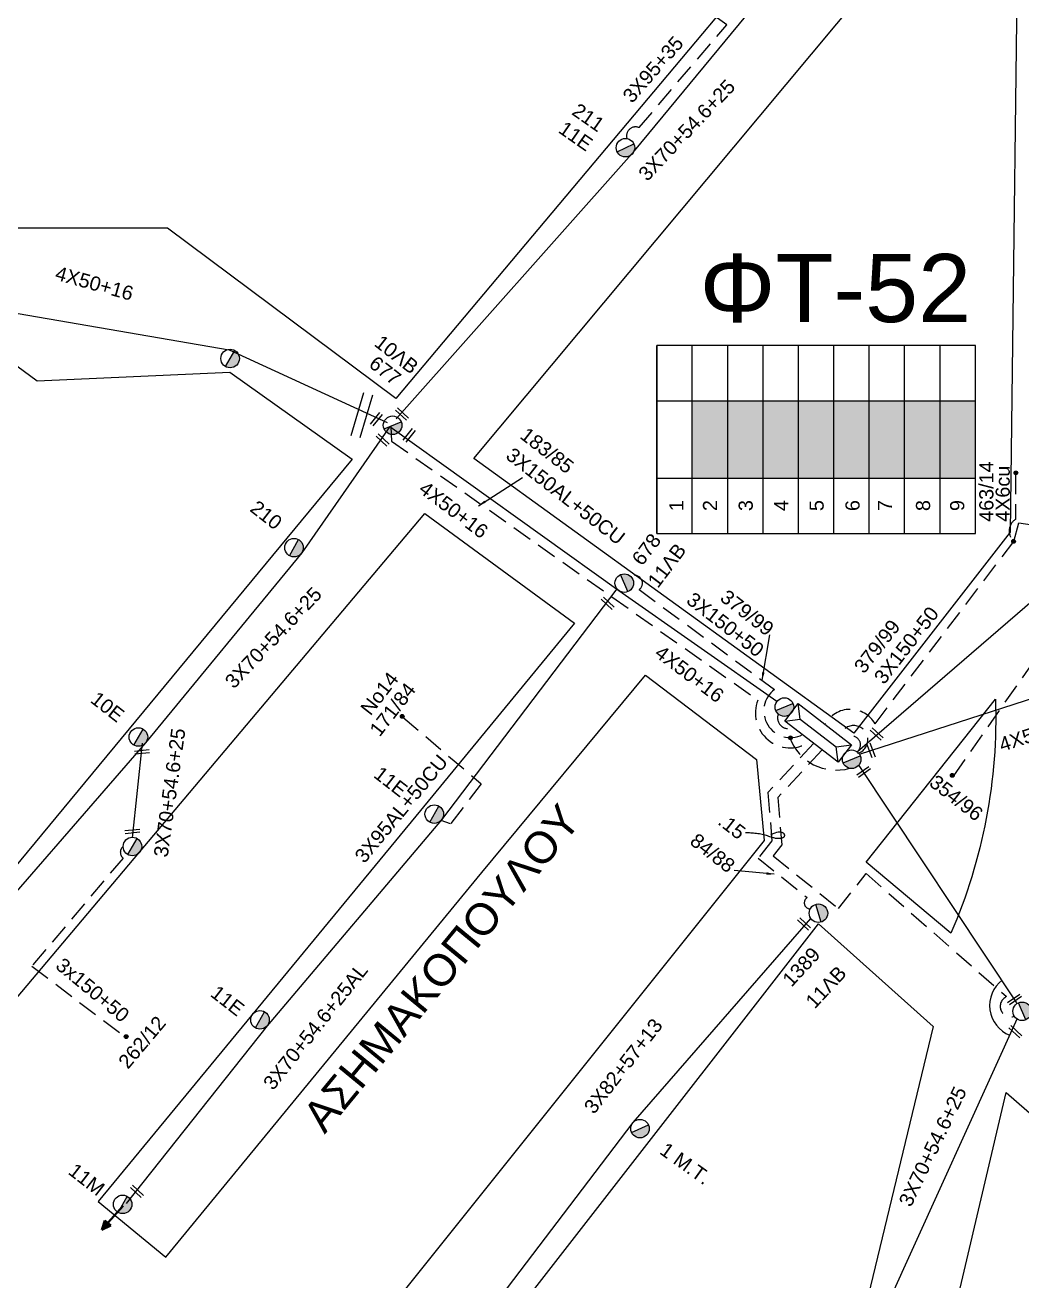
# Model space of a CAD drawing. Header units: millimetres. Extents: x 3156 to 5307, y 1191 to 2273.
# Drawn here: x 3833.5 to 3960.3, y 1352.7 to 1512.4 of the extents above; entities that cross this region are included whole.
import ezdxf
from ezdxf.enums import TextEntityAlignment as Align

# ---------------------------------------------------------------- set-up
doc = ezdxf.new("R2010")
doc.units = ezdxf.units.MM
doc.linetypes.add('DASHED', pattern=[19.05, 12.7, -6.35])
for name, color, linetype in [('Άγνωστα', 7, 'Continuous'), ('Ασφαλειοκιβώτια Χ.Τ 9 αναχωρήσεων', 7, 'Continuous'), ('Γυμνά εναέρια ΧΤ και ΦΟΠ (3Φ)   4x50+16AL', 7, 'Continuous'), ('Εναέρια παροχή ΧΤ 4x25', 7, 'SYN_LINE'), ('Επίτονοι', 7, 'Continuous'), ('Επιγραφές - Σχήματα', 7, 'Continuous'), ('Καλώδια ΧΤ   3x150+50AL', 7, 'DASHED'), ('Καλώδια ΧΤ   3x150AL+50CU', 7, 'DASHED'), ('Καλώδια ΧΤ   3x150AL+50XLPE', 7, 'DASHED'), ('Καλώδια ΧΤ   3x95AL+50CU', 7, 'DASHED'), ('Μηχανική τομή', 7, 'Continuous'), ('Στύλος ΦΜ', 7, 'Continuous'), ('Στύλος ΦΜ @ 1', 7, 'Continuous'), ('Συνδέσεις', 7, 'Continuous'), ('Συνεστραμμένα ΧΤ   3x70+54.6+25 AL', 7, 'SYN_LINE'), ('Τομή', 7, 'Continuous'), ('Υποσταθμός εναέριος 2 στύλων', 7, 'Continuous'), ('Υποσταθμός πόλεως', 7, 'Continuous'), ('Υπόβαθρο ΔΕΗ', 7, 'Continuous'), ('Υπόγεια καλώδια Παροχών ΧΤ   4x6', 7, 'DASHED')]:
    doc.layers.add(name, color=color, linetype=linetype)
doc.styles.add('arial', font='arial.ttf')
doc.styles.get("Standard").update_dxf_attribs({"font": 'arial.ttf'})
doc.linetypes.add('SYN_LINE', pattern='A,0.5,-0.0001,["/\\/\\/\\/",Standard,S=0.1,R=0,X=0,Y=-0.05],-0.25', length=0.7501)
doc.dimstyles.new('ISO-25', dxfattribs={"dimtxt": 2.5, "dimasz": 2.5, "dimexe": 1.25, "dimexo": 0.625, "dimtad": 1, "dimtxsty": 'Standard', "dimcen": 2.5, "dimadec": 0, "dimazin": 0, "dimtfac": 1, "dimtmove": 0, "dimatfit": 3, "dimfxl": 1, "dimarcsym": 0})

# ---------------------------------------------------------------- blocks, each defined once
blk = doc.blocks.new('ΥΠΑΡΧΩΝ ΤΣΙΜΕΝΤΕΝΙΟΣ ΣΤΥΛΟΣ')
at = {"layer": 'Στύλος ΦΜ'}
blk.add_hatch(color=7, dxfattribs=at).paths.add_polyline_path([(-1.29, -2.28, 0.574793), (2.62, 0, 0.268822), (1.3, 2.27)])
at = {"layer": 'Στύλος ΦΜ', "color": 7}
blk.add_line((-1.29, -2.28), (1.3, 2.27), dxfattribs=at)
blk.add_circle((0, 0), 2.62, dxfattribs=at)
at = {"layer": 'Στύλος ΦΜ', "flags": 4}
for tag, p in [('ΑΡΙΘΜΟΣ', (-4.68, 8.05)), ('ΤΥΠΟΣ', (-4.91, 3.03))]:
    blk.add_attdef(tag, p, '', height=4, dxfattribs=at)
blk = doc.blocks.new('ΥΠΟΣΤΑΘΜΟΣ ΕΝΑΕΡΙΟΣ ΕΠΙ 2 ΣΤΥΛΩΝ')
at = {"layer": 'Υποσταθμός εναέριος 2 στύλων', "linetype": 'Continuous'}
for points in [[(-11.97, -2.11, 0.574793), (-8.45, -0.07, 0.268822), (-9.64, 1.98)], [(9.68, -2.15, 0.574793), (13.19, -0.1, 0.268822), (12.01, 1.95)]]:
    blk.add_hatch(color=256, dxfattribs=at).paths.add_polyline_path(points)
for p, q in [((-11.97, -2.11), (-9.64, 1.98)), ((9.68, -2.15), (12.01, 1.95))]:
    blk.add_line(p, q, dxfattribs=at)
for centre in [(-10.81, -0.07), (10.84, -0.1)]:
    blk.add_circle(centre, 2.36, dxfattribs=at)
at = {"layer": 'Υποσταθμός πόλεως', "linetype": 'Continuous', "ltscale": 40}
blk.add_lwpolyline([(-8.57, 2.82), (8.57, 2.82), (8.57, -2.82), (-8.57, -2.82)], close=True, dxfattribs=at)
for points in [[(-5.75, 0), (-8.57, 2.82)], [(-8.57, -2.82), (-5.75, 0)], [(-5.75, 0), (5.75, 0)], [(5.75, 0), (8.57, 2.82)], [(8.57, -2.82), (5.75, 0)]]:
    blk.add_lwpolyline(points, dxfattribs=at)
at = {"layer": 'Υποσταθμός εναέριος 2 στύλων', "ltscale": 40, "flags": 1}
for tag, p in [('ΜΕΤΑΣΧΗΜΑΤΙΣΜΟΣ', (14.09, 2.51)), ('ΙΣΧΥΣ', (14.07, -0.28)), ('ΑΡΙΘΜΟΣ', (14.19, -3))]:
    blk.add_attdef(tag, p, '', height=1.8, dxfattribs=at)
blk = doc.blocks.new('ΜΗΧΑΝΙΚΗ ΤΟΜΗ')
at = {"layer": 'Μηχανική τομή', "ltscale": 40}
for p, q in [((-1.89, 0.78), (1.89, 0.78)), ((1.89, 0), (-1.89, 0))]:
    blk.add_line(p, q, dxfattribs=at)
blk = doc.blocks.new('ΤΟΜΗ')
at = {"layer": 'Τομή', "ltscale": 40}
for p, q in [((-5.68, 0), (5.68, 0)), ((5.68, -2.33), (-5.68, -2.33))]:
    blk.add_line(p, q, dxfattribs=at)
blk = doc.blocks.new('ΑΣΦΑΛΕΙΟΚΙΒΩΤΙΟ ΥΠΟΣΤΑΘΜΟΥ 9 ΑΝΑΧΩΡΗΣΕΩΝ')
at = {"layer": 'Ασφαλειοκιβώτια Χ.Τ 9 αναχωρήσεων', "ltscale": 40}
for p, q in [((-23.8, 40.36), (24.02, 40.36)), ((-9.72, 40.36), (-9.72, -40.64)), ((9.94, 40.36), (9.94, -40.64)), ((-23.8, 31.36), (24.02, 31.36)), ((-23.8, 22.36), (24.02, 22.36)), ((-23.8, 13.36), (24.02, 13.36)), ((-23.8, 4.36), (24.02, 4.36)), ((-23.8, -4.64), (24.02, -4.64)), ((-23.8, -13.64), (24.02, -13.64)), ((-23.8, -22.64), (24.02, -22.64)), ((-23.8, -31.64), (24.02, -31.64))]:
    blk.add_line(p, q, dxfattribs=at)
at = {"layer": 'Ασφαλειοκιβώτια Χ.Τ 9 αναχωρήσεων'}
blk.add_lwpolyline([(-23.8, -40.64), (24.02, -40.64), (24.02, 40.36), (-23.8, 40.36)], close=True, dxfattribs=at)
for s, p in [('1', (-18.12, 33.62)), ('2', (-18.12, 25.05)), ('3', (-18.12, 15.98)), ('4', (-18.12, 6.96)), ('5', (-18.12, -2.05)), ('6', (-18.12, -11.19)), ('7', (-18.12, -19.43)), ('8', (-18.12, -29.12)), ('9', (-18.12, -37.81))]:
    blk.add_text(s, height=3.6, dxfattribs=at).set_placement(p)
at = {"layer": 'Ασφαλειοκιβώτια Χ.Τ 9 αναχωρήσεων', "ltscale": 40}
for tag, height, p in [('ΟΝΟΜΑ', 5, (-0.16, 44.31)), ('ΚΕΙΜΕΝΟ 1', 2, (17.06, 35.59)), ('ΚΕΙΜΕΝΟ 2', 2, (17.06, 26.88)), ('ΚΕΙΜΕΝΟ 3', 2, (17.06, 17.69)), ('ΚΕΙΜΕΝΟ 4', 2, (17.06, 8.71)), ('ΚΕΙΜΕΝΟ 5', 2, (17.06, -0.13)), ('ΚΕΙΜΕΝΟ 6', 2, (17.06, -9.05)), ('ΚΕΙΜΕΝΟ 7', 2, (17.06, -18.13)), ('ΚΕΙΜΕΝΟ 8', 2, (17.06, -26.85)), ('ΚΕΙΜΕΝΟ 9', 2, (17.06, -35.99)), ('ΣΧ', 2, (-0.1, -42.64))]:
    blk.add_attdef(tag, text='', height=height, dxfattribs=at).set_placement(p, align=Align.MIDDLE_CENTER)
blk = doc.blocks.new('_ΣΥΝΔΕΣΗ')
at = {"layer": 'Συνδέσεις', "linetype": 'SYN_LINE', "ltscale": 40}
blk.add_hatch(color=256, dxfattribs=at).paths.add_polyline_path([(0.5, -0.01, 1), (-0.5, -0.01, 1)])
at = {"layer": 'Συνδέσεις'}
blk.add_circle((0, -0.01), 0.5, dxfattribs=at)
blk = doc.blocks.new('ΕΠΙΤΟΝΟΣ')
at = {"layer": 'Επίτονοι', "lineweight": 40, "ltscale": 40}
blk.add_hatch(color=256, dxfattribs=at).paths.add_polyline_path([(-1.13, 6.47), (0, 9.1), (1.13, 6.47)])
for p, q in [((-1.13, 6.47), (0, 9.1)), ((0, 9.1), (1.13, 6.47)), ((1.13, 6.47), (-1.13, 6.47)), ((-1.13, 6.47), (0, 6.47)), ((0, 6.47), (0, 0))]:
    blk.add_line(p, q, dxfattribs=at)

msp = doc.modelspace()

# ---------------------------------------------------------------- hatches: boundary and pattern name
at = {"layer": 'Ασφαλειοκιβώτια Χ.Τ 9 αναχωρήσεων'}
for color, points in [(85, [(3922.85, 1464.61), (3918.35, 1464.61), (3918.35, 1454.78), (3922.85, 1454.78)]), (2, [(3927.35, 1464.61), (3922.85, 1464.61), (3922.85, 1454.78), (3927.35, 1454.78)]), (6, [(3931.85, 1464.61), (3927.35, 1464.61), (3927.35, 1454.78), (3931.85, 1454.78)]), (133, [(3936.35, 1464.61), (3931.85, 1464.61), (3931.85, 1454.78), (3936.35, 1454.78)]), (30, [(3940.85, 1464.61), (3936.35, 1464.61), (3936.35, 1454.78), (3940.85, 1454.78)]), (173, [(3945.35, 1464.59), (3940.85, 1464.59), (3940.85, 1454.77), (3945.35, 1454.77)]), (151, [(3949.85, 1464.59), (3945.35, 1464.59), (3945.35, 1454.77), (3949.85, 1454.77)]), (1, [(3954.35, 1464.61), (3949.85, 1464.61), (3949.85, 1454.78), (3954.35, 1454.78)])]:
    msp.add_hatch(color=color, dxfattribs=at).paths.add_polyline_path(points)

# ---------------------------------------------------------------- linework, layer by layer
at = {"layer": 'Άγνωστα', "color": 1}
msp.add_lwpolyline([(3804.49, 1494.44), (3826.18, 1476.79), (3859.48, 1471.08), (3879.55, 1461.83)], dxfattribs=at)
at = {"layer": 'Άγνωστα'}
msp.add_lwpolyline([(3928.34, 1409.41), (3928.63, 1409.57), (3928.88, 1409.67), (3929.09, 1409.74), (3929.27, 1409.78), (3929.42, 1409.79), (3929.54, 1409.78), (3929.65, 1409.76), (3929.73, 1409.74), (3929.8, 1409.71), (3929.86, 1409.68), (3929.91, 1409.66), (3929.94, 1409.63), (3929.97, 1409.61), (3929.99, 1409.58), (3930.01, 1409.55), (3930.03, 1409.51), (3930.04, 1409.48), (3930.05, 1409.44), (3930.06, 1409.4), (3930.06, 1409.36), (3930.06, 1409.32), (3930.06, 1409.28), (3930.05, 1409.24), (3930.04, 1409.2), (3930.02, 1409.17), (3930, 1409.14), (3929.97, 1409.11), (3929.94, 1409.08), (3929.91, 1409.06), (3929.86, 1409.04), (3929.82, 1409.02), (3929.77, 1409), (3929.72, 1408.98), (3929.67, 1408.97), (3929.61, 1408.95), (3929.55, 1408.94), (3929.49, 1408.93), (3929.42, 1408.93), (3929.35, 1408.93), (3929.28, 1408.93), (3929.2, 1408.93), (3929.12, 1408.94), (3929.03, 1408.96), (3928.94, 1408.97), (3928.84, 1409), (3928.73, 1409.02), (3928.62, 1409.05), (3928.5, 1409.09), (3928.37, 1409.13), (3928.23, 1409.18), (3928.08, 1409.22), (3927.93, 1409.27), (3927.77, 1409.32), (3927.6, 1409.37), (3927.43, 1409.42), (3927.25, 1409.46), (3927.07, 1409.49), (3926.88, 1409.53), (3926.69, 1409.55), (3926.51, 1409.58), (3926.32, 1409.6), (3926.13, 1409.62), (3925.96, 1409.63), (3925.78, 1409.64), (3925.62, 1409.65), (3925.46, 1409.66), (3925.3, 1409.67), (3925.15, 1409.67), (3925.11, 1409.67)], dxfattribs=at)
at = {"layer": 'Άγνωστα', "color": 2}
msp.add_lwpolyline([(3933.37, 1398.76), (3910.81, 1372.83), (3890.8, 1346.54)], dxfattribs=at)
at = {"layer": 'Γυμνά εναέρια ΧΤ και ΦΟΠ (3Φ)   4x50+16AL', "color": 30}
msp.add_lwpolyline([(3962.63, 1560.09), (3962.63, 1560.09), (3967.65, 1510.64), (3966.9, 1468.69), (3967.43, 1444.17), (3939.34, 1419.96)], dxfattribs=at)
at = {"layer": 'Γυμνά εναέρια ΧΤ και ΦΟΠ (3Φ)   4x50+16AL', "color": 6}
msp.add_lwpolyline([(3879.91, 1461.35), (3908.99, 1440.48), (3929.12, 1426.43)], dxfattribs=at)
at = {"layer": 'Γυμνά εναέρια ΧΤ και ΦΟΠ (3Φ)   4x50+16AL', "color": 173}
msp.add_lwpolyline([(3939.6, 1419.69), (3981.72, 1433.26)], dxfattribs=at)
at = {"layer": 'Καλώδια ΧΤ   3x150+50AL', "color": 1, "ltscale": 0.2}
for points in [[(3935.22, 1423.5, -0.581095), (3941.59, 1423.53), (3959.23, 1446.73), (3959.88, 1449.08), (3965.14, 1448.32), (3962.29, 1435.85), (3963.83, 1434.37)], [(3951.59, 1416.91), (3963.83, 1434.37), (3968.23, 1440.33), (3968.14, 1442.19, 0.765003), (3968.38, 1443.48)]]:
    msp.add_lwpolyline(points, format="xyb", dxfattribs=at)
at = {"layer": 'Καλώδια ΧΤ   3x150+50AL', "color": 151, "ltscale": 0.2}
msp.add_lwpolyline([(3910.53, 1442.26, -0.965651), (3911.59, 1440.6), (3928.82, 1427.88)], format="xyb", dxfattribs=at)
msp.add_arc((3930.83, 1425.17), 3.38, 126.6422, 296.7992, dxfattribs=at)
at = {"layer": 'Καλώδια ΧΤ   3x150AL+50CU', "color": 6, "linetype": 'DASHED', "ltscale": 0.2}
msp.add_lwpolyline([(3910.04, 1497.94, -0.633466), (3911.58, 1499.34), (3922.73, 1512.41), (3909.15, 1522.21)], format="xyb", dxfattribs=at)
at = {"layer": 'Καλώδια ΧΤ   3x150AL+50CU', "color": 2, "linetype": 'DASHED', "ltscale": 0.2}
msp.add_lwpolyline([(3933.82, 1421.06), (3927.95, 1414.79), (3928.48, 1408.65), (3926.74, 1406.45), (3932.97, 1401.44, 0.754557), (3933.34, 1400)], format="xyb", dxfattribs=at)
at = {"layer": 'Καλώδια ΧΤ   3x150AL+50CU', "color": 133, "linetype": 'DASHED', "ltscale": 0.2}
msp.add_lwpolyline([(3934.87, 1420.21), (3929.21, 1414.17), (3929.73, 1408.13), (3928.63, 1406.73), (3936.92, 1400.06), (3940.47, 1404.48), (3958.31, 1388.84, 0.98043), (3959.34, 1386.35)], format="xyb", dxfattribs=at)
at = {"layer": 'Καλώδια ΧΤ   3x150AL+50CU', "color": 85, "linetype": 'DASHED', "ltscale": 0.2}
msp.add_lwpolyline([(3845.99, 1407.93, 0.491863), (3845.97, 1406.47), (3834.37, 1392.71), (3846.02, 1383.89)], format="xyb", dxfattribs=at)
at = {"layer": 'Καλώδια ΧΤ   3x150AL+50CU', "color": 6, "linetype": 'DASHED', "ltscale": 0.2}
msp.add_arc((3930.58, 1424.31), 1.39, 160.7132, 297.5548, dxfattribs=at)
at = {"layer": 'Καλώδια ΧΤ   3x150AL+50CU', "color": 173, "linetype": 'DASHED', "ltscale": 0.2}
msp.add_arc((3938.87, 1421.51), 1.8, 286.2525, 165.0114, dxfattribs=at)
at = {"layer": 'Καλώδια ΧΤ   3x150AL+50CU', "color": 151, "linetype": 'DASHED', "ltscale": 0.2}
msp.add_arc((3936.66, 1423.94), 6.3, 199.9463, 285.6988, dxfattribs=at)
at = {"layer": 'Καλώδια ΧΤ   3x150AL+50CU', "color": 30, "linetype": 'DASHED', "ltscale": 0.2}
msp.add_arc((3938.63, 1420.86), 1.11, 304.5374, 132.8134, dxfattribs=at)
at = {"layer": 'Καλώδια ΧΤ   3x150AL+50CU', "linetype": 'Continuous', "ltscale": 0.2}
msp.add_arc((3960.22, 1387.71), 4.06, 127.2456, 248.2301, dxfattribs=at)
at = {"layer": 'Καλώδια ΧΤ   3x150AL+50XLPE', "color": 85, "ltscale": 0.2}
msp.add_lwpolyline([(3880, 1461.29), (3880.1, 1459.48), (3926.69, 1426.55, 0.727782), (3933.19, 1421.17, 0.001737)], format="xyb", dxfattribs=at)
at = {"layer": 'Καλώδια ΧΤ   3x95AL+50CU', "color": 151, "ltscale": 0.2}
msp.add_lwpolyline([(3881.54, 1424.36), (3891.52, 1415.91), (3887.61, 1410.8), (3886.4, 1411.24)], dxfattribs=at)
at = {"layer": 'Συνεστραμμένα ΧΤ   3x70+54.6+25 AL', "color": 6, "ltscale": 20}
msp.add_lwpolyline([(3880.68, 1462.31), (3910.99, 1496.38), (3934.07, 1524.33), (3962.89, 1559.89)], dxfattribs=at)
at = {"layer": 'Συνεστραμμένα ΧΤ   3x70+54.6+25 AL', "color": 85, "ltscale": 20}
msp.add_lwpolyline([(3879.91, 1461.35), (3868.68, 1445.25), (3848.83, 1421.1), (3825.1, 1393.83)], dxfattribs=at)
at = {"layer": 'Συνεστραμμένα ΧΤ   3x70+54.6+25 AL', "color": 151, "ltscale": 20}
for points in [[(3908.77, 1440.7), (3886.48, 1411.33), (3864.28, 1385.13), (3846.36, 1362.56)], [(3959.63, 1388.07), (3939.56, 1418.25)], [(3959.68, 1386.05), (3943.34, 1350.12), (3934.27, 1316.55)]]:
    msp.add_lwpolyline(points, dxfattribs=at)
at = {"layer": 'Συνεστραμμένα ΧΤ   3x70+54.6+25 AL', "color": 85, "linetype": 'SYN_LINE', "ltscale": 10}
msp.add_lwpolyline([(3848.38, 1421.09), (3847.11, 1409.02)], dxfattribs=at)
at = {"layer": 'Υπόβαθρο ΔΕΗ'}
for points in [[(3880.64, 1464.9), (3851.62, 1486.57), (3826.29, 1486.57), (3810.68, 1500.2), (3894.16, 1600.63), (3931.86, 1576.17), (3938.38, 1583.89), (3901.42, 1608.81), (3945.91, 1662.35), (3960.22, 1657.34), (3960.22, 1559.63), (3880.64, 1464.9)], [(3938.88, 1422.34), (3890.58, 1457.26), (3959.91, 1540.32), (3958.76, 1447.89), (3938.88, 1422.34)], [(3819.83, 1478.31), (3835.03, 1467.14), (3859.55, 1468.24), (3875.12, 1457.16), (3828.27, 1400.6), (3787.5, 1433.94)], [(3789.86, 1245.87), (3747.37, 1287.74), (3884.36, 1450.27), (3903.36, 1436.31), (3883.19, 1411.77), (3842.8, 1362.79), (3851.41, 1355.7), (3891.59, 1404.64), (3912.4, 1429.71), (3926.51, 1419.01), (3927.49, 1408.71), (3797.22, 1245.97)], [(3815.88, 1245.81), (3934.41, 1398.11), (3948.98, 1385.06), (3915.03, 1244.37)], [(3944.24, 1317), (3958.27, 1376.65), (3999.7, 1340.56), (3976.15, 1307.71), (3946.03, 1324.62)]]:
    msp.add_lwpolyline(points, dxfattribs=at)
msp.add_lwpolyline([(3951.23, 1396.92), (3940.48, 1405.94), (3956.9, 1426.68, -0.111481), (3951.23, 1396.92, -0.763195)], format="xyb", dxfattribs=at)
at = {"layer": 'Υπόγεια καλώδια Παροχών ΧΤ   4x6', "color": 1, "linetype": 'DASHED', "ltscale": 0.2}
msp.add_lwpolyline([(3959.44, 1455.27), (3959.44, 1449.52, 0.492338), (3959.23, 1446.73)], format="xyb", dxfattribs=at)

# ---------------------------------------------------------------- block references
at = {"layer": 'Ασφαλειοκιβώτια Χ.Τ 9 αναχωρήσεων', "xscale": 0.5, "yscale": 0.5, "zscale": 0.5, "rotation": 90}
msp.add_blockref('ΑΣΦΑΛΕΙΟΚΙΒΩΤΙΟ ΥΠΟΣΤΑΘΜΟΥ 9 ΑΝΑΧΩΡΗΣΕΩΝ', (3934.03, 1459.64), dxfattribs=at)
at = {"layer": 'Επίτονοι', "xscale": 0.4499999999998181, "yscale": 0.4499999999998181, "zscale": 0.4499999999998181, "rotation": 138.3955576622081}
msp.add_blockref('ΕΠΙΤΟΝΟΣ', (3845.97, 1362.24), dxfattribs=at)
at = {"layer": 'Μηχανική τομή'}
for p, xscale, yscale, zscale, rotation in [((3878.32, 1462.14), 0.4999999999990221, 0.4999999999990221, 0.4999999999990221, 51.33526439348611), ((3881.57, 1463.05), 0.4999999999990222, 0.4999999999990222, 0.4999999999990222, 137.2473278999795), ((3882.5, 1460.09), 0.4999999999990221, 0.4999999999990221, 0.4999999999990221, 51.33526439348611), ((3879.1, 1459.75), 0.4999999999990222, 0.4999999999990222, 0.4999999999990222, 137.2473278999795), ((3907.74, 1439.01), 0.4999999999990222, 0.4999999999990222, 0.4999999999990222, 137.2473278999795), ((3941.92, 1422.38), 0.4999999999990222, 0.4999999999990222, 0.4999999999990222, 137.2473278999795), ((3941.26, 1420.22), 0.499999999998932, 0.499999999998932, 0.499999999998932, 110.5671218517111), ((3848.4, 1419.76), 0.4999999999989559, 0.4999999999989559, 0.4999999999989559, 5.890274214071159), ((3940.03, 1417.57), 0.4999999999990221, 0.4999999999990221, 0.4999999999990221, 214.7117565489636), ((3847.18, 1409.66), 0.4999999999989559, 0.4999999999989559, 0.4999999999989559, 5.890274214071159), ((3932.7, 1398.24), 0.4999999999990221, 0.4999999999990221, 0.4999999999990221, 137.2473278999795), ((3959.22, 1388.64), 0.4999999999990221, 0.4999999999990221, 0.4999999999990221, 214.7117565489636), ((3959.56, 1384.52), 0.4999999999990222, 0.4999999999990222, 0.4999999999990222, 137.2473278999795), ((3847.86, 1364.22), 0.4999999999990222, 0.4999999999990222, 0.4999999999990222, 137.2473278999795)]:
    msp.add_blockref('ΜΗΧΑΝΙΚΗ ΤΟΜΗ', p, dxfattribs=dict(at, xscale=xscale, yscale=yscale, zscale=zscale, rotation=rotation))
at = {"layer": 'Στύλος ΦΜ @ 1', "ltscale": 40}
ref = msp.add_blockref('ΥΠΑΡΧΩΝ ΤΣΙΜΕΝΤΕΝΙΟΣ ΣΤΥΛΟΣ', (3909.85, 1496.78), dxfattribs=dict(at, xscale=0.4499999999998159, yscale=0.4499999999998159, zscale=0.4499999999998159, rotation=325.096982986647))
ref.add_attrib('ΤΥΠΟΣ', '211', (3902.9, 1501.09), dxfattribs={"layer": '', "height": 1.8, "rotation": 325.097, "flags": 4})
ref.add_attrib('ΑΡΙΘΜΟΣ', '11E', (3901.19, 1498.8), dxfattribs={"layer": '', "height": 1.8, "rotation": 325.097, "flags": 4})
ref = msp.add_blockref('ΥΠΑΡΧΩΝ ΤΣΙΜΕΝΤΕΝΙΟΣ ΣΤΥΛΟΣ', (3880.24, 1461.49), dxfattribs=dict(at, xscale=0.449999999999734, yscale=0.449999999999734, zscale=0.449999999999734, rotation=321.8541689694253))
ref.add_attrib('ΤΥΠΟΣ', '10ΛB', (3877.78, 1471.69), dxfattribs={"layer": '', "height": 1.8, "rotation": 321.8542, "flags": 4})
ref.add_attrib('ΑΡΙΘΜΟΣ', '677', (3877.09, 1469.03), dxfattribs={"layer": '', "height": 1.8, "rotation": 321.8542, "flags": 4})
at = {"layer": 'Στύλος ΦΜ @ 1', "ltscale": 40, "xscale": 0.4499999999998181, "yscale": 0.4499999999998181, "zscale": 0.4499999999998181}
for p in [(3859.58, 1469.98), (3867.71, 1445.93), (3847.92, 1421.85), (3885.54, 1412.05), (3847.16, 1407.93), (3863.38, 1385.89), (3845.91, 1362.43)]:
    msp.add_blockref('ΥΠΑΡΧΩΝ ΤΣΙΜΕΝΤΕΝΙΟΣ ΣΤΥΛΟΣ', p, dxfattribs=at)
at = {"layer": 'Στύλος ΦΜ @ 1', "ltscale": 40}
ref = msp.add_blockref('ΥΠΑΡΧΩΝ ΤΣΙΜΕΝΤΕΝΙΟΣ ΣΤΥΛΟΣ', (3909.7, 1441.42), dxfattribs=dict(at, xscale=0.4499999999998991, yscale=0.4499999999998991, zscale=0.4499999999998991, rotation=52.90978949200963))
ref.add_attrib('ΤΥΠΟΣ', '678', (3911.96, 1443.5), dxfattribs={"layer": '', "height": 1.8, "rotation": 52.9098, "flags": 4})
ref.add_attrib('ΑΡΙΘΜΟΣ', '11ΛΒ', (3913.97, 1440.68), dxfattribs={"layer": '', "height": 1.8, "rotation": 52.9098, "flags": 4})
ref = msp.add_blockref('ΥΠΑΡΧΩΝ ΤΣΙΜΕΝΤΕΝΙΟΣ ΣΤΥΛΟΣ', (3934.39, 1399.45), dxfattribs=dict(at, xscale=0.450000000000071, yscale=0.450000000000071, zscale=0.450000000000071, rotation=47.15597454117341))
ref.add_attrib('ΤΥΠΟΣ', '1389', (3930.96, 1389.97), dxfattribs={"layer": '', "height": 1.8, "rotation": 47.156, "flags": 4})
ref.add_attrib('ΑΡΙΘΜΟΣ', '11ΛB', (3933.91, 1387.19), dxfattribs={"layer": '', "height": 1.8, "rotation": 47.156, "flags": 4})
ref = msp.add_blockref('ΥΠΑΡΧΩΝ ΤΣΙΜΕΝΤΕΝΙΟΣ ΣΤΥΛΟΣ', (3960.29, 1386.98), dxfattribs=dict(at, xscale=0.449999999999949, yscale=0.449999999999949, zscale=0.449999999999949, rotation=53.92354064342092))
ref.add_attrib('ΤΥΠΟΣ', '728', (3965.43, 1387.11), dxfattribs={"layer": '', "height": 1.8, "rotation": 53.9235, "flags": 4})
ref.add_attrib('ΑΡΙΘΜΟΣ', '10ΛB', (3967.75, 1384.89), dxfattribs={"layer": '', "height": 1.8, "rotation": 53.9235, "flags": 4})
ref = msp.add_blockref('ΥΠΑΡΧΩΝ ΤΣΙΜΕΝΤΕΝΙΟΣ ΣΤΥΛΟΣ', (3911.7, 1372.06), dxfattribs=dict(at, xscale=0.4499999999999776, yscale=0.4499999999999776, zscale=0.4499999999999776, rotation=324.4020300591342))
ref.add_attrib('ΤΥΠΟΣ', '1 M.T.', (3914.07, 1368.96), dxfattribs={"layer": '', "height": 1.8, "rotation": 324.402, "flags": 4})
at = {"layer": 'Συνδέσεις', "xscale": 0.4777242751394019, "yscale": 0.4777242751394019, "zscale": 0.4777242751394019}
for p in [(3959.5, 1455.44), (3959.2, 1446.73), (3881.47, 1424.48), (3930.83, 1421.76), (3951.41, 1416.98), (3846.36, 1383.76)]:
    msp.add_blockref('_ΣΥΝΔΕΣΗ', p, dxfattribs=at)
at = {"layer": 'Τομή', "xscale": 0.4999999999998191, "yscale": 0.4999999999998191, "zscale": 0.4999999999998191, "rotation": 253.4673334764751}
msp.add_blockref('ΤΟΜΗ', (3876.89, 1462.6), dxfattribs=at)
at = {"layer": 'Υποσταθμός εναέριος 2 στύλων', "xscale": 0.499999999999766, "yscale": 0.499999999999766, "zscale": 0.499999999999766, "rotation": 322.2907452678384}
msp.add_blockref('ΥΠΟΣΤΑΘΜΟΣ ΕΝΑΕΡΙΟΣ ΕΠΙ 2 ΣΤΥΛΩΝ', (3934.36, 1422.38), dxfattribs=at)

# ---------------------------------------------------------------- texts
at = {"layer": 'Άγνωστα', "ltscale": 40, "char_height": 1.8, "attachment_point": 1, "style": 'arial'}
for s, insert, width, rotation in [('3X95+35', (3909.34, 1503.52), 43.5158, 48.8654), ('3X70+54.6+25', (3911.32, 1493.65), 43.5158, 46.6129), ('4X50+16', (3837.69, 1481.77), 43.5158, 344.3917), ('463/14', (3954.84, 1449.21), 43.5158, 90.0267), ('4X6cu', (3956.92, 1449.21), 43.5158, 90.0267), ('4X50+16', (3884.51, 1454.53), 43.5158, 322.8321), ('210', (3863.08, 1452.08), 38.2867, 322.0921), ('3X70+54.6+25', (3858.75, 1429.12), 43.5158, 46.6129), ('379/99', (3922.85, 1440.73), 38.2867, 322.0921), ('3X150+50', (3918.56, 1440.41), 41.1216, 322.0921), ('3X150+50', (3941.31, 1429.53), 43.5158, 52.0921), ('379/99', (3938.77, 1430.9), 43.5158, 52.0921), ('4X50+16', (3914.5, 1433.66), 43.5158, 322.8321), ('Νο14', (3876.01, 1425.57), 41.9838, 52.0921), ('10Ε', (3842.79, 1427.78), 38.2867, 322.0921), ('171/84', (3877.17, 1422.88), 43.5158, 52.0921), ('3X70+54.6+25', (3849.85, 1406.74), 43.5158, 82.0623), ('11Ε', (3878.8, 1418.26), 38.2867, 322.0921), ('354/96', (3949.45, 1417.19), 40.5595, 322.0921), ('.15', (3922.57, 1412.27), 38.2867, 322.0921), ('84/88', (3919.01, 1409.76), 47.8488, 322.0921), ('11Ε', (3858.05, 1390.41), 38.2867, 322.0921), ('262/12', (3845.21, 1380.69), 43.5158, 49.8906), ('3X82+57+13', (3904.43, 1374.9), 43.5158, 52.0978), ('3X70+54.6+25', (3944.52, 1362.76), 43.5158, 64.277), ('11Μ', (3839.97, 1367.81), 38.2867, 322.0921)]:
    msp.add_mtext(s, dxfattribs=dict(at, insert=insert, width=width, rotation=rotation))
at = {"layer": 'Γυμνά εναέρια ΧΤ και ΦΟΠ (3Φ)   4x50+16AL', "ltscale": 40, "insert": (3957.16, 1421.67), "char_height": 1.8, "width": 43.5158, "attachment_point": 1, "rotation": 18.1309, "style": 'arial'}
msp.add_mtext('4X50+16AL', dxfattribs=at)
at = {"layer": 'Εναέρια παροχή ΧΤ 4x25', "ltscale": 20, "insert": (3838.4, 1393.93), "char_height": 1.8, "width": 45.2545, "attachment_point": 1, "rotation": 320.3459, "style": 'arial'}
msp.add_mtext('3x150+50', dxfattribs=at)
at = {"layer": 'Καλώδια ΧΤ   3x150AL+50XLPE', "ltscale": 0.2, "char_height": 1.8, "width": 43.5158, "attachment_point": 1, "rotation": 322.0921, "style": 'arial'}
for s, insert in [('183/85', (3897.41, 1461.36)), ('3X150AL+50CU', (3895.6, 1458.79))]:
    msp.add_mtext(s, dxfattribs=dict(at, insert=insert))
at = {"layer": 'Καλώδια ΧΤ   3x95AL+50CU', "ltscale": 0.2, "insert": (3875.27, 1406.84), "char_height": 1.8, "width": 43.5158, "attachment_point": 1, "rotation": 50.3625, "style": 'arial'}
msp.add_mtext('3X95AL+50CU', dxfattribs=at)
at = {"layer": 'Συνεστραμμένα ΧΤ   3x70+54.6+25 AL', "ltscale": 20, "width": 43.5158, "attachment_point": 1, "style": 'arial'}
for s, insert, char_height, rotation in [('\\pt48;AΣHMAKOΠOYΛOY', (3868.52, 1373.83), 4, 50.5508), ('3X70+54.6+25AL', (3863.64, 1377.95), 1.8, 51.5604)]:
    msp.add_mtext(s, dxfattribs=dict(at, insert=insert, char_height=char_height, rotation=rotation))
at = {"layer": 'Υπόβαθρο ΔΕΗ', "insert": (3915.9, 1483.27), "char_height": 8, "width": 95.9332, "attachment_point": 1, "style": 'arial'}
msp.add_mtext('{\\H1.083x; ΦT-52}', dxfattribs=at)

# ---------------------------------------------------------------- leaders
at = {"layer": 'Επιγραφές - Σχήματα', "ltscale": 40}
for points in [[(3891.15, 1451.24), (3896.76, 1454.84)], [(3927.22, 1429.08), (3928.2, 1434.84)], [(3928.78, 1404.4), (3923.69, 1404.89)]]:
    msp.add_leader(points, dimstyle='ISO-25', override={"dimasz": 1, "dimtad": 0}, dxfattribs=at)

doc.saveas('drawing.dxf')
